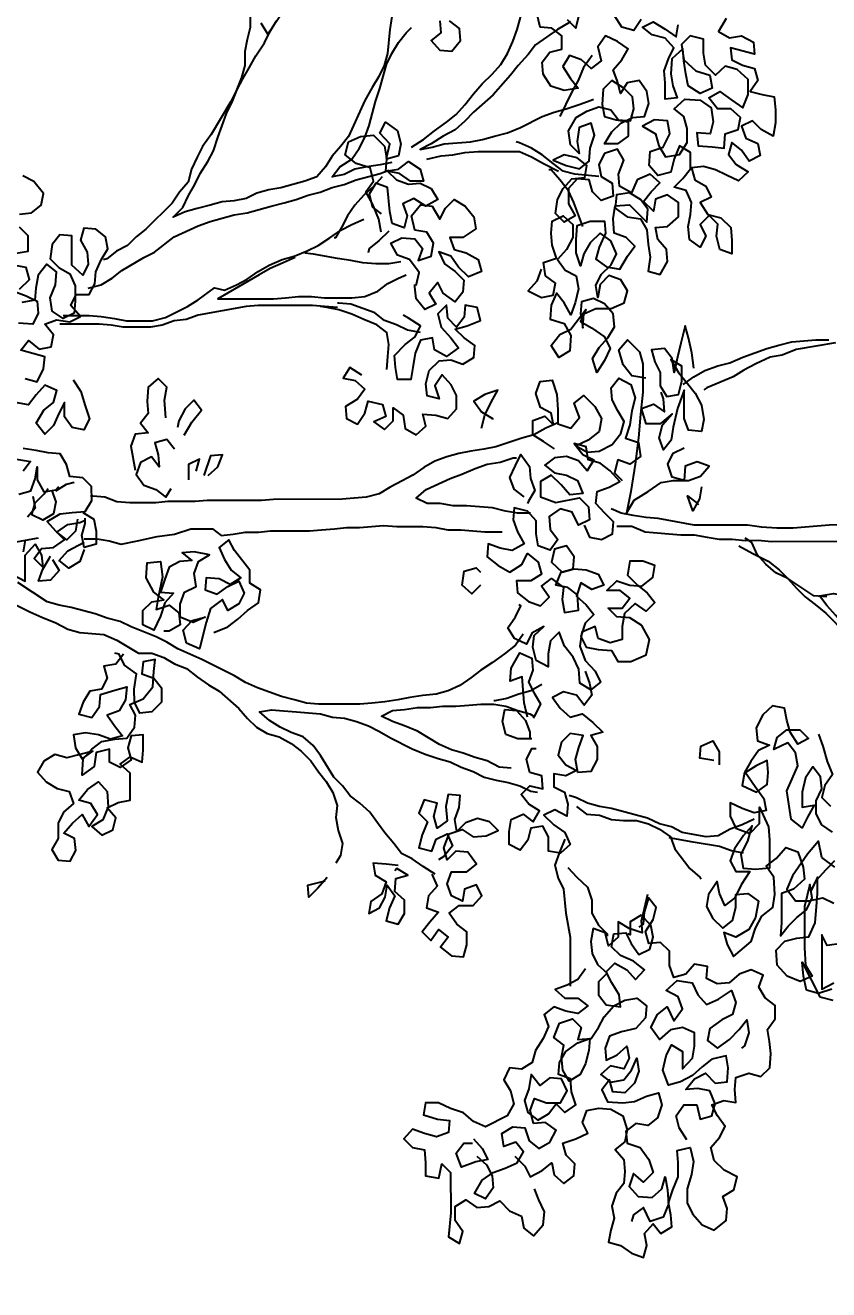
# Model space of a CAD drawing. Header units: inches. Extents: x -48022 to 80112, y -8164 to 5118.
# Drawn here: x 70116.03 to 70141.79, y -2011.79 to -1971.27 of the extents above; entities that cross this region are included whole.
import ezdxf

# ---------------------------------------------------------------- set-up
doc = ezdxf.new("R2010")
doc.units = ezdxf.units.IN
doc.header["$LTSCALE"] = 10
doc.header["$PDMODE"] = 32
doc.linetypes.add('Amconstr', pattern=[9999, 9999, 0])
doc.layers.add('07--DIM-3', color=3, linetype='Continuous', lineweight=35)
for name, color, linetype in [('1_tree', 3, 'Continuous'), ('CKS_PROPERTY LINE', 5, 'Continuous'), ('MS GATE', 1, 'Continuous')]:
    doc.layers.add(name, color=color, linetype=linetype)
doc.styles.add('TIME NEW', font='times.ttf')
doc.dimstyles.new('Copy of Dim 1-32', dxfattribs={"dimtxt": 120, "dimasz": 96, "dimexe": 96, "dimexo": 96, "dimgap": 24, "dimtad": 1, "dimdec": 0, "dimzin": 3, "dimdsep": 46, "dimlunit": 4, "dimtxsty": 'TIME NEW', "dimblk": 'ARCHTICK', "dimcen": 24, "dimdle": 96, "dimclrd": 1, "dimclre": 1, "dimclrt": 3, "dimadec": 0, "dimazin": 0, "dimtfac": 1, "dimtdec": 0, "dimtofl": 0, "dimtmove": 0, "dimatfit": 3, "dimfxl": 0, "dimtolj": 1, "dimtzin": 0, "dimarcsym": 0})

# ---------------------------------------------------------------- blocks, each defined once
blk = doc.blocks.new('A$C0B2F7787')
at = {"layer": '1_tree'}
for points in [[(57.605, 147.302), (57.19, 144.831), (56.846, 143.939), (56.708, 143.184), (56.296, 142.292), (55.883, 141.537), (55.471, 140.851), (54.783, 139.204), (54.645, 138.999)], [(54.987, 137.694), (55.468, 138.38), (55.881, 139.066), (56.156, 139.89), (56.363, 140.644), (56.707, 141.468), (57.257, 142.978), (57.464, 143.733), (57.671, 144.556), (57.809, 146.066), (57.81, 146.89)], [(46.059, 133.515), (46.06, 134.476), (45.718, 135.3), (45.514, 137.565), (45.515, 138.389), (45.378, 139.213), (45.242, 139.968), (45.242, 140.792), (45.174, 141.616), (45.175, 142.44), (45.107, 143.263), (45.114, 150.128), (44.977, 150.952), (44.772, 151.707), (44.704, 152.462), (44.567, 153.217), (44.293, 153.973), (44.225, 154.316)], [(45.392, 154.384), (45.391, 153.56), (45.597, 152.736), (45.802, 151.981), (45.938, 151.157), (46.006, 150.196), (46.142, 148.685), (46.14, 146.901), (45.932, 144.635), (45.931, 143.606), (45.999, 142.645), (46.136, 141.752), (46.133, 138.389), (46.542, 136.123), (46.61, 135.368), (46.747, 134.544), (46.883, 133.789), (47.157, 133.171)], [(44.831, 141.204), (44.351, 142.097), (43.872, 143.059), (43.323, 143.745), (42.774, 144.295), (42.157, 144.845), (41.608, 145.395), (41.128, 146.013), (40.58, 146.7), (40.031, 147.249), (39.414, 147.799), (38.865, 148.349), (38.385, 148.967), (40.443, 147.318), (41.06, 146.768), (41.678, 146.287), (41.816, 147.179), (41.679, 148.003), (41.612, 148.827), (41.613, 150.68), (41.545, 151.298)], [(32.96, 146.226), (32.205, 146.501), (31.244, 146.777), (30.421, 147.121), (29.734, 146.641), (28.979, 146.436), (28.43, 146.985)], [(26.783, 147.124), (27.262, 146.437), (27.949, 146.093), (28.772, 146.093), (29.528, 146.435), (30.283, 146.366), (30.9, 145.885), (30.213, 145.405), (29.321, 145.2), (28.36, 145.201), (28.498, 145.956), (27.742, 145.545), (27.055, 145.202), (27.604, 144.515), (29.388, 144.239), (30.144, 144.581), (30.968, 144.924), (31.792, 144.786), (32.409, 144.305), (31.996, 143.413), (32.752, 143.618), (33.233, 144.235), (33.233, 145.059), (32.685, 145.609), (32.341, 144.922), (33.096, 144.441), (33.85, 144.235), (34.605, 144.097), (34.742, 143.341), (34.192, 142.724), (33.368, 142.313), (32.544, 142.382), (32.271, 143.138), (31.927, 142.452), (31.24, 141.972), (30.553, 141.561), (29.729, 141.424), (29.318, 142.317), (29.799, 143.003), (30.554, 143.071), (31.309, 143.001), (30.966, 142.315), (30.553, 141.629), (29.661, 142.248), (28.907, 142.798), (28.152, 142.936), (28.014, 142.181), (28.288, 141.425), (28.63, 140.67), (27.806, 140.671), (27.052, 141.015), (26.709, 141.907), (27.328, 142.524), (28.357, 142.524), (27.122, 143.074), (26.298, 143.143), (24.514, 143.145), (24.444, 142.253), (24.512, 141.497), (25.404, 141.359), (26.229, 141.77), (27.19, 142.044), (26.572, 141.496), (25.747, 140.947), (24.992, 140.673), (24.306, 141.017), (24.307, 141.909), (23.482, 141.361), (22.658, 140.95), (22.177, 140.333), (22.932, 139.989), (23.687, 139.851), (22.863, 139.302), (22.107, 139.166), (21.353, 139.578), (20.735, 140.197), (21.217, 140.814), (22.04, 141.019), (22.864, 141.018), (22.934, 141.773), (22.454, 142.46), (21.424, 142.255), (20.668, 141.844), (20.187, 141.021), (20.461, 140.265), (19.706, 140.472), (18.951, 140.885), (19.913, 141.982), (20.737, 142.256), (21.493, 142.667), (22.043, 143.353), (22.866, 143.49), (23.965, 143.42), (24.651, 142.939), (25.132, 143.556), (25.819, 144.173), (25.545, 144.929), (24.584, 145.273), (23.829, 145.342), (23.211, 144.656), (22.936, 143.901), (21.082, 143.903), (20.258, 143.835), (20.877, 144.315), (21.426, 144.864), (21.907, 145.481), (22.663, 145.824), (23.486, 145.686), (22.113, 145.344), (19.505, 145.346), (18.406, 145.416), (17.72, 145.828), (17.376, 145.073), (17.719, 144.249), (18.405, 143.631), (19.366, 143.561), (19.915, 144.11), (20.122, 144.865), (20.191, 145.62), (21.084, 146.031), (22.114, 146.099), (22.938, 146.167), (23.967, 146.166), (23.074, 145.755), (23.761, 146.097), (24.448, 146.714), (24.998, 147.263)], [(24.586, 147.264), (25.203, 146.439), (26.233, 146.232), (25.408, 145.547), (24.034, 144.587), (23.21, 144.244), (22.456, 144.794), (22.457, 145.618), (22.663, 146.51), (22.321, 147.197)], [(19.781, 147.68), (19.643, 146.788), (20.329, 146.444), (16.897, 146.447), (17.31, 147.202)], [(16.898, 147.065), (16.622, 146.241), (16.828, 145.486), (17.72, 145.279), (18.612, 145.21), (16.416, 146.31), (16.211, 147.134)], [(41.61, 146.767), (41.678, 145.944), (42.774, 144.295), (43.117, 143.54), (43.665, 142.921), (44.283, 142.372), (45.038, 142.028), (45.312, 141.616)], [(6.377, 127.098), (5.759, 127.717), (5.073, 128.061), (5.486, 128.815), (5.967, 129.433), (5.212, 129.571), (4.663, 130.189), (5.144, 130.806), (5.9, 130.874), (6.448, 130.325), (7.203, 130.118), (7.478, 130.942), (7.822, 131.696), (8.508, 131.353), (9.264, 131.626), (9.402, 132.381), (9.334, 133.137), (8.923, 133.892), (8.031, 134.167), (7.275, 134.031), (6.794, 133.413), (6.177, 133.963), (5.422, 134.033), (4.667, 133.965), (4.049, 133.485), (3.225, 133.211), (2.47, 133.349), (1.714, 133.144), (0.959, 133.007), (0.754, 133.762), (0.274, 134.449), (0, 135.204), (0.755, 135.41), (1.51, 135.272), (2.129, 135.82), (1.511, 136.301), (1.924, 136.987), (2.679, 136.918), (3.434, 136.78), (4.258, 137.054), (5.082, 137.396), (5.974, 137.396), (6.729, 137.326), (6.936, 138.15), (6.044, 138.357), (5.22, 138.22), (4.327, 137.946), (3.435, 137.947), (2.749, 138.291), (2.063, 138.909), (1.72, 139.665), (2.339, 140.419), (3.094, 140.487), (3.849, 140.212), (4.261, 140.898), (5.085, 141.103), (5.496, 140.279), (6.114, 139.661), (6.937, 139.454), (7.555, 140.003), (8.242, 140.345), (8.928, 139.864), (9.614, 139.52), (9.89, 140.275), (9.753, 141.03), (10.577, 140.961), (11.332, 141.029), (11.607, 141.852), (11.402, 142.608), (11.952, 143.156), (12.844, 143.224), (13.599, 143.155), (14.354, 143.017), (15.041, 143.497), (15.865, 143.496), (16.345, 142.878), (17.031, 142.465), (17.786, 142.739), (18.129, 141.984), (17.853, 141.229), (17.304, 140.612), (17.234, 139.857), (17.577, 139.17), (18.332, 139.238), (18.469, 138.414), (17.85, 137.865), (17.644, 137.11), (18.398, 136.835), (19.291, 136.834), (19.839, 136.285), (19.77, 135.53), (20.525, 135.323), (21.281, 135.803), (22.036, 136.008), (22.653, 135.527), (21.761, 135.253), (21.005, 135.185), (20.799, 134.911)], [(62.255, 128.763), (61.5, 128.49), (60.882, 127.941), (60.471, 128.765), (60.609, 129.52), (61.364, 129.657), (61.844, 129.038), (62.667, 128.9), (62.943, 129.724), (63.766, 129.449), (64.521, 129.379), (65.276, 129.447), (65.62, 130.133), (65.072, 130.752), (64.248, 130.752), (63.492, 130.341), (62.874, 129.793), (62.188, 130.274), (61.846, 130.96), (61.022, 131.099), (60.129, 130.893), (59.374, 130.62), (60.129, 130.207), (60.746, 129.726), (59.991, 129.383), (59.098, 129.316), (58.824, 130.208), (58.07, 130.621), (57.109, 130.553), (56.696, 129.867), (57.451, 129.386), (58.138, 129.934), (58.482, 130.62), (59.718, 131.58), (58.963, 131.238), (58.551, 131.925), (58.003, 132.749), (57.248, 133.093), (56.493, 132.75), (55.737, 132.27), (56.629, 131.995), (57.316, 132.406), (57.935, 132.955), (58.621, 133.366), (59.445, 133.297), (60.062, 132.747), (60.405, 132.06), (60.198, 131.305), (59.443, 131.237), (58.551, 131.375), (59.443, 131.443), (59.787, 132.198), (59.788, 133.159), (60.132, 133.982), (60.887, 134.188), (61.574, 133.775), (61.847, 133.02), (61.298, 132.471), (60.474, 132.335), (61.229, 132.197), (61.916, 132.539), (62.534, 133.157), (63.221, 133.499), (64.044, 133.155), (64.524, 132.468), (63.906, 131.851), (63.219, 131.44), (62.464, 131.234), (63.287, 130.959), (64.111, 130.958), (65.003, 131.026), (65.279, 131.85), (65.279, 132.742), (64.524, 132.811), (63.632, 132.4), (62.876, 132.195), (62.396, 132.882), (62.26, 133.706), (63.084, 134.186), (63.702, 134.666), (64.251, 134.116), (64.525, 133.361), (65.417, 133.291), (66.241, 133.428), (66.311, 134.32), (65.213, 135.419), (66.037, 135.487), (66.654, 135.006), (67.066, 134.319), (66.928, 133.496), (66.104, 133.428), (65.555, 134.183), (65.419, 135.007), (64.733, 135.42), (63.84, 135.489), (63.017, 135.627), (62.124, 135.491), (61.919, 136.246), (62.743, 136.726), (63.498, 136.657), (64.116, 136.107), (64.871, 135.969), (64.94, 136.724), (65.558, 137.41), (66.451, 137.409), (66.931, 136.722), (66.655, 135.967), (65.9, 135.831), (66.517, 135.212), (67.136, 135.692), (67.685, 136.241), (68.234, 135.623), (67.89, 134.799), (67.066, 134.457), (67.477, 133.701), (68.232, 133.632), (69.125, 133.974), (69.811, 133.562), (69.535, 132.738), (68.849, 132.396), (68.094, 132.534), (67.682, 133.22), (66.859, 133.29), (66.584, 132.535), (67.132, 131.985), (67.887, 131.779), (67.955, 131.024), (67.337, 130.475), (66.376, 130.476), (65.621, 130.888), (65.208, 130.202), (65.757, 129.653), (66.65, 129.789), (67.336, 130.132), (67.955, 130.68), (68.024, 131.504), (68.779, 131.641), (69.259, 131.022), (69.464, 130.198), (69.121, 129.512), (68.778, 130.336), (68.573, 131.16), (69.054, 131.778), (69.878, 131.846), (70.702, 132.119), (71.457, 131.913), (71.182, 131.158), (70.289, 131.021), (69.534, 131.159), (70.083, 130.61), (70.975, 130.472), (71.799, 130.951), (72.212, 131.637), (72.487, 132.392), (72.282, 133.148), (71.664, 133.629), (71.596, 134.384), (72.352, 134.589), (73.107, 134.52), (73.655, 133.97), (74.135, 133.215), (73.585, 132.666), (72.624, 132.598), (71.869, 132.736), (71.664, 133.491), (71.528, 134.247), (70.635, 134.247), (70.154, 133.561), (70.153, 132.738), (70.909, 133.217), (71.458, 133.766), (71.802, 134.521), (71.872, 135.276), (72.696, 135.55), (73.451, 135.412), (74.137, 134.931), (73.999, 134.176), (73.312, 133.764), (74.067, 133.558), (74.822, 133.283), (75.44, 133.831), (76.127, 134.242), (76.607, 133.555), (76.949, 132.8), (76.262, 132.32), (75.37, 132.527), (74.889, 131.91), (75.438, 131.291), (75.712, 130.536), (75.025, 130.125), (74.27, 130.606), (73.653, 131.087), (73.515, 130.195), (73.788, 129.371), (74.543, 128.889), (75.298, 128.82), (75.916, 129.3), (76.123, 130.055), (76.947, 130.054), (77.427, 129.436), (77.495, 128.681), (78.387, 128.474)], [(77.977, 130.397), (77.428, 130.946), (78.252, 131.151)], [(78.055, 140.419), (77.23, 139.939), (76.819, 140.626), (76.957, 141.381), (76.546, 142.136), (75.791, 142.206), (76.201, 140.695), (75.446, 140.764), (75.104, 141.451), (74.898, 142.206), (74.144, 142.413), (73.457, 141.933), (73.251, 142.688), (73.115, 143.444), (72.291, 143.513), (71.467, 143.514), (70.644, 143.377), (71.055, 142.622), (71.603, 142.072), (71.26, 141.386), (70.505, 141.661), (70.162, 142.417), (69.407, 142.555), (69.063, 141.868), (69.749, 141.387), (70.229, 140.769), (69.474, 140.564), (68.857, 141.045), (68.377, 141.8), (67.827, 141.183), (68.17, 140.428), (68.512, 139.741), (68.717, 138.986), (68.648, 138.231), (67.893, 138.437), (67.482, 139.124), (66.796, 139.468), (66.452, 138.782), (65.697, 139.263), (65.492, 140.087), (64.875, 140.705), (64.051, 140.775), (63.227, 140.775), (63.501, 140.02), (64.325, 139.813), (65.08, 139.881), (65.629, 139.332), (65.079, 138.783), (64.324, 139.127), (63.637, 138.784), (64.117, 138.098), (64.941, 138.028), (65.696, 138.165), (66.451, 138.233), (67.206, 137.889), (67.411, 137.133), (67.961, 137.682), (68.579, 138.162), (69.609, 138.161), (70.02, 137.474), (69.196, 137.132), (68.372, 136.927), (68.166, 136.103), (68.783, 135.553), (69.675, 135.621), (69.951, 136.445), (70.775, 136.856), (71.598, 136.718), (71.666, 135.894), (71.254, 135.139), (70.774, 135.963), (70.019, 136.17), (69.333, 136.583), (69.471, 137.475), (70.227, 137.955), (71.119, 137.954), (71.874, 137.747), (72.354, 137.129), (72.972, 137.815), (72.905, 138.776), (72.425, 139.463), (71.532, 139.601), (70.777, 139.396), (70.845, 138.572), (70.021, 138.641), (69.954, 139.534), (69.886, 140.289), (70.778, 140.357), (71.053, 141.18), (71.809, 141.317), (72.357, 140.698), (72.356, 139.875), (73.042, 139.325), (73.455, 140.011), (72.906, 140.767), (72.427, 141.454), (73.251, 141.796), (74.212, 141.795), (74.829, 141.108), (75.034, 140.353), (74.484, 139.736), (75.102, 139.117), (75.857, 138.979), (76.749, 138.978), (76.954, 138.154), (76.404, 137.606), (75.444, 137.744), (74.758, 138.5), (74.484, 139.392), (73.66, 139.53), (73.316, 138.776), (73.796, 138.02), (74.551, 137.882), (75.375, 137.744), (76.13, 137.675), (75.511, 136.989), (74.55, 136.921), (73.795, 137.059), (73.041, 137.334), (72.971, 136.579), (74.001, 136.578), (74.756, 136.509), (75.511, 136.783), (76.198, 137.125), (76.815, 136.576), (77.021, 135.752), (77.501, 135.134), (77.844, 135.82), (77.365, 136.575), (76.885, 137.262), (77.64, 137.399)], [(77.981, 135.064), (77.294, 134.585), (77.499, 133.829), (78.254, 133.348)], [(7.416, 137.943), (8.171, 137.462), (8.926, 137.256), (9.613, 137.736), (9.613, 138.559), (8.721, 138.766), (8.928, 139.521), (9.683, 139.726), (10.507, 139.382), (10.643, 138.627), (10.574, 137.872), (11.261, 138.42), (11.605, 139.107), (10.987, 139.725), (11.057, 140.48), (11.949, 140.548), (12.704, 140.41), (12.497, 139.518), (12.016, 138.9), (11.467, 138.283), (11.054, 137.528), (10.847, 136.773), (11.808, 136.429), (12.701, 136.634), (13.387, 136.977), (12.976, 137.664), (11.878, 137.665), (12.565, 138.282), (13.32, 138.419), (14.144, 138.418), (14.486, 137.662), (14.348, 136.907), (13.73, 136.222), (14.485, 135.672), (15.309, 136.083), (15.79, 136.7), (14.898, 137.113), (15.653, 137.661), (16.408, 137.386), (16.819, 136.631), (17.438, 137.316), (17.301, 138.278), (16.547, 138.622), (15.929, 139.171), (16.273, 139.926), (16.823, 140.749), (16.068, 141.025), (15.313, 140.819), (14.969, 140.133), (14.419, 139.379), (13.664, 139.242), (13.184, 139.86), (13.734, 140.615), (14.352, 141.232), (14.971, 141.712), (14.147, 141.85), (13.323, 141.576), (13.186, 141.37)], [(27.602, 142.181), (27.258, 141.426), (26.983, 140.671), (26.57, 139.917), (26.501, 139.162), (26.774, 137.651), (27.117, 136.964), (27.322, 136.209), (27.664, 135.454), (28.28, 133.188), (28.417, 132.433), (28.622, 131.677), (28.964, 130.991), (29.101, 130.51)], [(25.473, 141.497), (25.61, 140.741), (25.884, 139.986), (26.157, 138.338), (26.43, 136.828)], [(31.306, 139.638), (31.443, 138.745), (32.198, 138.813), (32.542, 139.568), (31.856, 139.98), (31.032, 139.981)], [(28.415, 130.991), (27.935, 131.609), (27.867, 132.433), (27.594, 133.188), (27.526, 133.944), (27.526, 134.767), (27.321, 135.523), (26.979, 136.209), (26.499, 136.896), (25.744, 137.172), (24.509, 138.134), (23.96, 138.752), (23.823, 138.821)], [(56.289, 135.153), (54.504, 135.155), (53.131, 135.019), (51.621, 134.883), (49.973, 134.678), (48.257, 134.405), (46.884, 134.132), (47.708, 134.612), (48.258, 135.504), (48.808, 136.327), (48.946, 137.082), (48.947, 138.043), (49.222, 138.798), (49.84, 139.346), (50.114, 138.591), (49.839, 137.836), (48.946, 137.768), (49.152, 137.013), (49.975, 136.738), (50.662, 137.08), (51.006, 137.766)], [(48.536, 138.867), (47.78, 138.73), (47.025, 138.319), (47.986, 137.975), (47.506, 138.593), (47.437, 138.662)], [(56.017, 138.38), (56.978, 138.241), (57.939, 138.035), (58.694, 137.828), (57.596, 137.554), (56.703, 137.349), (55.742, 137.144), (56.634, 137.006), (57.251, 136.525), (57.182, 135.701), (56.427, 135.908), (55.741, 136.252), (54.917, 136.253), (54.231, 136.665), (54.369, 137.42), (55.193, 137.625), (56.154, 137.624), (56.565, 136.937), (55.742, 137.419), (55.056, 137.969), (54.439, 138.45), (53.684, 138.862), (52.792, 139), (52.037, 138.864), (52.104, 138.04), (52.859, 137.765), (54.644, 137.763), (53.477, 137.352), (52.309, 137.079), (51.486, 136.942), (50.867, 136.462), (51.622, 136.187), (52.446, 136.392), (53.133, 137.009), (52.515, 136.255), (52.514, 135.362), (53.475, 135.087), (53.75, 135.842), (53.27, 136.529), (54.094, 136.459), (54.505, 136.322)], [(6.374, 124.696), (5.826, 125.314), (5.14, 125.658), (4.385, 125.727), (3.698, 125.247), (4.04, 124.561), (4.865, 125.04), (5.346, 125.727), (5.621, 126.481), (5.965, 127.236), (6.652, 127.647), (7.269, 127.166), (6.994, 126.411), (7.817, 126.273), (8.23, 126.959), (8.162, 127.715), (7.338, 127.99), (6.858, 128.608), (7.271, 129.294), (8.026, 129.705), (8.506, 129.019), (8.437, 128.264), (9.261, 128.057), (10.016, 128.331), (9.742, 129.086), (9.743, 129.978), (10.498, 130.39), (11.253, 130.046), (11.321, 129.291), (10.84, 128.673), (11.526, 128.123), (10.633, 127.987), (9.878, 127.713), (9.123, 127.92), (8.643, 128.538), (9.056, 129.224), (9.674, 129.704), (9.125, 130.254), (9.606, 130.94), (10.43, 130.664), (11.254, 130.595), (11.528, 129.84), (12.283, 129.908), (12.969, 130.319), (13.519, 131.073), (13.795, 131.828), (13.039, 131.76), (12.216, 131.555), (11.529, 131.212), (11.116, 130.526), (11.802, 130.114), (12.626, 130.044), (13.381, 130.181), (13.861, 129.563), (14.754, 129.905), (15.029, 130.729), (14.481, 131.278), (13.725, 131.073), (13.795, 131.897), (14.482, 132.377), (15.168, 132.719), (15.855, 133.337), (16.199, 134.023), (16.337, 134.778), (15.857, 135.396), (15.102, 135.328), (14.415, 134.711), (14.208, 133.819), (13.933, 133.064), (13.178, 132.79), (12.423, 132.859), (12.767, 133.545), (13.316, 134.163), (12.561, 134.301), (11.875, 133.958), (12.08, 133.134), (11.53, 132.517), (11.05, 133.135), (11.188, 133.959), (11.806, 134.439), (12.562, 134.781), (11.738, 134.919), (10.983, 134.645), (10.364, 134.028), (10.432, 133.273), (11.187, 133.066), (10.569, 132.586), (9.814, 132.93), (9.746, 133.891), (9.816, 134.646), (10.16, 135.401), (10.366, 136.156), (9.611, 136.363), (8.787, 136.089), (8.306, 135.471), (8.443, 134.716), (7.962, 134.099), (7.207, 134.168), (6.933, 134.992), (6.178, 135.542), (5.355, 135.817), (4.737, 135.2), (5.285, 134.582), (4.461, 134.308), (3.844, 134.858), (3.776, 135.75), (4.326, 136.367), (5.081, 136.573), (4.257, 136.711), (3.365, 136.78), (2.541, 136.438), (2.266, 135.614), (3.158, 135.202), (2.677, 134.584), (2.265, 134.447)], [(22.859, 135.458), (21.967, 135.253), (21.211, 135.048), (20.456, 135.117), (20.73, 134.293), (21.141, 133.606), (20.18, 133.607), (19.631, 132.99), (20.454, 132.783), (20.728, 132.028), (19.904, 131.891), (19.149, 131.961), (18.463, 132.304), (17.914, 132.923), (17.365, 132.374), (16.541, 132.375), (15.924, 132.856), (15.787, 133.748), (16.542, 133.679), (17.297, 133.198), (17.983, 132.854), (18.533, 133.403), (18.121, 134.158), (17.504, 134.708), (18.122, 135.257), (18.671, 134.57), (19.013, 133.745), (19.562, 133.196), (20.386, 133.332), (20.455, 134.087), (19.769, 134.431), (19.083, 134.912), (19.427, 135.599), (20.182, 135.804), (20.937, 135.666), (21.554, 135.047), (21.142, 134.361), (20.318, 134.362), (20.387, 134.225)], [(46.126, 131.455), (45.371, 131.799), (45.235, 132.555), (45.579, 133.241), (46.334, 133.309), (46.883, 132.759), (47.5, 132.209), (48.255, 132.277), (48.53, 133.032), (48.874, 133.718), (49.56, 133.1), (50.04, 132.481), (50.245, 131.726), (51.069, 131.588), (51.274, 130.833), (50.588, 131.383), (50.246, 132.069), (49.559, 131.658), (50.176, 131.108), (50.45, 130.353), (50.381, 129.598), (49.899, 128.981), (49.42, 129.599), (49.283, 130.354), (48.94, 131.041), (48.117, 131.385), (48.047, 130.561), (48.665, 130.012), (49.282, 129.393), (48.87, 128.707), (47.908, 128.708), (47.566, 129.669), (47.842, 131.179), (47.293, 131.729), (46.47, 131.798), (46.126, 131.112), (46.949, 130.7), (47.155, 129.944), (46.673, 129.258), (45.85, 129.328), (45.232, 129.809), (44.545, 129.329), (44.819, 128.573), (45.574, 128.435), (46.398, 128.435), (47.015, 127.885), (47.221, 127.061), (46.465, 126.993), (45.711, 127.268), (44.956, 127.681), (44.543, 126.926), (44.68, 126.171), (44.954, 125.416), (44.13, 125.348), (43.581, 126.035), (43.17, 126.79), (43.651, 127.545), (44.338, 127.887), (43.79, 128.574), (43.035, 128.781), (42.622, 128.095), (42.621, 127.203), (41.866, 127.272), (41.318, 127.959), (41.044, 128.714), (41.594, 129.263), (42.28, 128.782), (42.761, 129.399), (42.212, 130.155), (41.457, 130.087), (40.633, 130.225), (40.772, 131.117), (41.733, 131.048), (42.213, 130.429), (42.349, 129.674), (43.173, 130.017), (43.38, 130.771), (44.135, 130.839), (44.821, 130.358), (44.614, 129.603), (43.79, 129.398), (43.173, 130.085), (43.38, 130.84), (43.312, 131.595), (43.038, 132.351), (42.352, 132.694), (42.077, 131.94), (42.488, 131.253), (41.664, 130.979), (41.115, 131.597), (40.498, 132.078), (39.948, 131.53), (39.124, 131.256), (38.438, 131.6), (38.301, 132.355), (38.234, 133.179), (37.548, 133.591), (37.548, 134.415), (37.961, 135.376), (38.922, 135.581), (39.814, 135.099), (40.294, 134.344), (40.362, 133.52), (40.911, 132.97), (40.911, 133.863), (41.53, 134.343), (42.01, 133.724), (42.009, 132.901), (42.627, 133.518), (42.353, 134.342), (42.285, 135.097), (42.835, 135.783), (43.59, 135.92), (43.864, 135.164), (43.864, 134.341), (42.971, 134.204), (42.354, 134.822), (41.874, 135.441), (41.257, 135.922), (40.707, 135.373), (41.187, 134.686), (40.568, 134), (39.744, 133.864), (38.921, 133.865), (38.714, 133.11), (38.988, 132.354), (39.743, 132.148), (39.399, 131.324), (38.506, 131.188), (37.614, 131.532), (36.928, 132.15), (36.242, 132.494), (35.761, 131.877), (36.172, 131.19), (37.065, 131.12), (37.82, 130.777), (38.505, 130.227), (39.398, 129.883), (38.848, 129.334), (38.024, 129.198), (37.2, 129.198), (37.611, 128.443), (38.435, 128.236), (39.19, 128.304), (39.74, 128.921), (39.327, 128.167), (38.641, 127.824), (38.983, 127.069), (39.669, 126.656), (40.356, 127.136), (41.043, 127.479), (41.111, 127.341)], [(50.93, 129.598), (51.41, 128.911), (51.821, 128.224), (52.713, 128.223), (52.988, 128.978), (52.44, 129.528), (53.195, 129.39), (53.537, 128.703), (54.43, 128.427), (55.185, 128.701), (55.254, 129.456), (54.362, 129.732), (53.401, 129.801), (52.509, 129.802), (52.235, 130.626), (52.922, 131.175), (53.814, 130.831), (54.295, 131.448), (53.609, 132.135), (52.854, 132.548), (52.031, 132.411), (51.481, 131.725), (51.137, 130.97), (50.726, 131.657), (50.795, 132.412), (51.208, 133.236), (51.895, 133.784), (52.65, 133.989), (53.336, 133.577), (54.022, 133.233), (54.777, 133.164), (55.395, 133.644), (54.984, 134.399), (54.161, 134.674), (53.337, 134.469), (52.444, 134.333), (51.62, 134.059), (51.346, 134.883), (50.454, 135.021), (49.973, 134.335), (50.247, 133.58), (49.423, 133.374), (48.943, 133.855)], [(55.397, 135.36), (55.533, 134.467), (56.219, 133.917), (57.18, 133.642), (57.798, 134.191), (57.044, 134.946), (56.289, 135.153)], [(24.571, 130.445), (23.953, 130.995), (23.336, 131.682), (22.513, 131.958), (21.689, 131.958), (20.934, 132.371), (20.386, 132.92), (20.248, 132.921)], [(36.928, 131.532), (36.173, 131.808), (35.418, 131.946), (34.8, 131.466), (35.417, 130.985), (35.622, 130.161), (35.278, 129.475), (34.592, 129.956), (34.044, 130.574), (34.25, 131.329), (33.702, 132.016), (33.085, 132.634), (32.878, 131.879), (32.192, 132.292), (31.368, 132.293), (30.613, 131.881), (30.543, 131.058), (31.367, 130.92), (32.122, 131.125), (32.878, 131.399), (33.014, 130.575), (32.465, 130.026), (31.641, 129.821), (31.023, 130.302), (30.681, 130.989), (30.337, 130.303), (30.473, 129.548), (29.65, 129.548), (29.307, 130.235), (28.552, 130.442), (27.797, 130.374), (28.208, 129.618), (27.864, 128.932), (27.247, 129.551), (26.767, 130.237), (26.012, 130.581), (25.463, 129.964), (25.599, 129.209), (26.492, 129.208), (27.178, 128.864), (27.04, 128.109), (26.284, 127.904), (25.666, 127.424), (26.009, 126.737), (26.833, 126.737), (27.588, 126.873), (27.932, 127.628), (27.452, 128.246), (28.139, 128.657), (28.55, 127.971), (29.167, 127.489), (29.717, 128.038), (29.512, 128.862), (30.335, 128.793), (30.541, 128.037), (31.364, 127.831), (32.051, 128.173), (32.051, 128.448)], [(68.094, 132.396), (68.23, 130.886), (68.435, 130.131), (68.915, 129.512), (69.463, 128.826), (69.874, 128.139), (70.217, 127.383), (70.285, 127.177)], [(18.188, 131.55), (17.501, 131.07), (17.157, 130.384), (16.882, 129.629), (16.333, 130.247), (16.334, 131.071), (15.854, 131.689), (15.373, 131.072), (15.509, 130.316), (15.783, 129.561), (15.302, 128.944), (14.547, 129.219), (13.792, 128.876), (13.036, 128.397), (12.281, 128.191), (11.869, 127.505), (11.937, 126.75), (11.181, 126.408), (10.495, 126.82), (9.672, 127.027), (8.916, 126.616), (8.228, 125.243), (8.571, 124.488), (9.119, 123.87), (9.393, 123.046), (9.736, 122.29), (9.735, 121.466), (8.98, 121.33), (8.706, 122.223), (8.638, 122.978), (7.883, 122.91), (7.608, 122.155), (7.813, 121.4), (8.087, 120.644), (7.469, 120.096), (6.92, 120.645), (6.783, 121.401), (5.96, 121.47), (5.136, 121.471), (4.999, 122.295), (5.892, 122.5), (5.343, 123.049), (2.803, 123.052), (1.293, 122.916), (0.882, 123.603), (1.637, 123.808), (2.323, 123.327), (3.215, 123.326), (3.628, 124.012), (3.148, 124.699), (3.217, 125.454), (3.561, 126.14), (2.944, 126.758), (2.601, 127.514), (1.847, 127.652), (1.367, 128.27), (2.054, 128.887), (2.877, 128.955), (3.632, 128.611), (4.318, 128.336)], [(77.84, 130.603), (77.358, 129.779), (76.396, 128.407), (75.778, 127.927), (75.091, 127.31), (74.473, 126.83), (73.236, 125.733), (72.136, 124.498), (71.587, 123.95), (71.037, 123.332), (70.624, 122.578), (70.143, 121.823), (69.799, 121.137), (69.937, 121.892), (70.144, 122.647), (70.283, 124.294), (70.421, 125.049), (70.627, 125.804), (70.834, 126.628), (71.178, 127.451), (71.866, 128.823), (72.141, 129.578), (72.348, 130.333), (72.623, 131.157), (72.898, 131.911), (72.967, 132.049)], [(75.713, 131.977), (74.957, 131.429), (74.133, 131.087), (73.378, 130.675), (71.867, 129.922)], [(64.935, 131.37), (66.445, 130.819), (67.199, 130.475), (67.885, 129.925), (68.503, 129.376), (68.503, 129.238)], [(26.355, 130.238), (25.463, 129.895), (24.707, 129.622), (23.884, 129.828), (23.198, 130.172), (21.687, 130.311), (20.178, 130.587), (17.088, 130.59)], [(69.182, 121.549), (69.389, 122.442), (69.458, 123.197), (69.596, 123.952), (69.665, 124.775), (69.668, 127.384), (69.325, 128.139), (68.914, 128.895), (68.434, 129.856)], [(52.577, 129.802), (52.233, 129.047), (51.821, 128.292), (51.614, 127.538), (51.064, 125.891), (50.926, 125.136), (50.788, 124.312), (50.65, 123.557), (50.443, 122.802), (50.168, 122.047), (49.755, 121.361), (49.274, 120.675), (48.93, 119.989), (48.518, 119.234), (48.105, 118.548), (47.898, 117.725), (47.76, 116.215), (47.756, 111.89), (47.686, 111.135), (47.683, 107.703), (47.614, 106.948), (47.612, 105.232), (47.543, 104.476), (47.542, 102.829), (47.609, 102.005), (47.883, 101.25), (47.951, 100.495), (47.951, 100.357)], [(24.151, 122.071), (24.631, 121.316), (25.111, 120.629), (25.453, 119.942), (26.071, 119.461), (26.757, 118.911), (27.374, 118.43), (28.06, 117.949), (28.609, 117.33), (29.089, 116.712), (29.706, 116.231), (30.255, 115.681), (31.627, 114.856), (32.244, 114.375), (32.793, 113.757), (33.067, 113.002), (33.409, 112.315), (33.821, 111.628), (34.369, 111.01), (34.507, 111.765), (34.439, 112.52), (34.371, 113.344), (34.235, 114.854), (34.03, 115.609), (33.962, 116.365), (33.757, 117.12), (33.483, 117.875), (33.14, 118.562), (32.729, 119.249), (32.044, 120.622), (31.702, 121.446), (31.428, 122.27), (31.222, 123.026), (30.88, 123.712), (30.606, 124.468), (30.263, 125.155), (30.058, 125.91), (29.922, 126.665), (29.716, 127.42), (29.374, 128.107), (29.305, 128.519)], [(30.814, 126.87), (30.882, 126.115), (31.293, 125.36), (31.499, 124.604), (31.772, 123.849), (31.978, 123.094), (32.32, 122.338), (33.143, 120.965), (33.485, 120.14), (33.759, 119.385), (34.102, 118.698), (34.445, 119.384), (34.515, 120.14), (34.653, 120.963), (34.654, 121.787), (34.723, 122.542), (34.724, 123.366), (34.793, 124.189), (34.862, 124.944), (34.863, 125.768), (34.727, 126.523), (34.453, 127.279), (34.247, 128.034), (34.11, 128.24)], [(34.041, 127.897), (34.934, 127.69), (36.581, 127.551), (36.306, 126.796), (37.129, 126.864), (38.091, 127.413), (37.748, 128.168), (36.993, 128.237), (36.238, 127.964), (35.552, 128.307), (34.866, 128.72), (34.179, 128.377), (33.973, 128.24)], [(36.102, 128.787), (35.689, 128.101), (35.482, 127.346), (35.207, 126.592), (35.069, 125.837), (35.069, 125.768)], [(47.908, 127.678), (48.388, 127.06), (49.142, 126.785), (49.898, 127.127), (50.585, 127.47), (49.83, 128.02), (49.075, 128.089), (48.32, 128.364), (47.633, 127.953), (47.496, 127.885)], [(32.669, 128.173), (32.668, 127.28), (32.942, 126.525), (33.765, 126.318), (34.521, 126.455), (34.453, 127.21), (33.835, 127.76), (33.08, 128.035), (32.737, 128.035)], [(39.258, 127.618), (38.571, 127.138), (38.022, 126.452), (37.472, 125.697), (36.99, 124.942), (36.509, 124.325), (36.028, 123.639), (35.684, 122.884), (35.478, 122.129), (35.408, 121.306), (35.27, 120.482), (35.132, 119.727), (34.994, 118.903), (34.925, 118.08), (34.855, 117.325), (34.853, 114.716), (34.921, 113.961), (35.126, 113.206), (35.331, 112.382), (35.879, 110.871), (36.222, 110.116), (36.633, 109.429), (37.661, 107.369), (38.346, 105.858), (38.757, 105.171), (39.1, 104.484), (39.442, 103.66), (39.716, 102.905), (40.059, 102.218), (40.264, 101.394), (40.538, 100.639), (40.948, 99.128), (41.085, 98.373), (41.29, 97.618), (42.524, 95.763)], [(45.064, 95.555), (45.34, 97.065)], [(46.878, 128.091), (46.877, 127.267), (47.014, 126.512), (47.219, 125.688), (47.355, 124.041), (47.354, 123.217), (47.491, 122.393), (47.49, 121.569), (47.833, 120.882), (48.382, 121.5), (49.07, 123.009), (49.346, 123.764), (49.69, 124.588), (49.965, 125.342), (50.103, 126.166), (50.378, 126.99), (50.378, 127.195)], [(69.936, 120.588), (70.417, 121.342), (70.967, 122.028), (71.517, 122.783), (71.998, 123.4), (72.616, 123.949), (73.303, 124.497), (73.922, 125.046), (74.54, 125.663), (75.158, 126.212), (75.845, 126.623), (76.601, 126.966), (77.356, 127.239), (78.111, 127.445), (78.866, 127.513), (79.622, 127.718), (80.446, 127.854), (81.201, 127.991), (82.917, 127.989), (83.672, 127.714), (83.946, 127.508)], [(24.151, 121.865), (23.396, 122.209), (22.778, 121.66), (22.023, 121.524), (21.749, 122.279), (21.13, 121.731), (20.512, 121.251), (19.964, 121.8), (20.65, 122.28), (20.17, 122.898), (19.552, 122.419), (19.004, 123.105), (18.936, 123.861), (19.691, 124.066), (20.515, 124.065), (20.995, 123.447), (21.681, 122.966), (22.162, 123.583), (22.163, 124.475), (22.781, 125.024), (23.467, 124.68), (23.192, 123.925), (22.437, 123.789), (22.779, 123.102), (23.534, 122.827), (24.289, 123.101), (24.29, 124.062), (24.771, 124.679), (25.526, 124.129), (25.594, 123.374), (25.044, 122.825), (25.799, 122.619), (26.692, 122.961), (26.967, 123.785), (26.487, 124.472), (26.557, 125.295), (26.901, 126.05), (27.449, 125.5), (27.654, 124.745), (27.379, 123.99), (26.83, 123.442), (27.585, 123.304), (28.34, 123.577), (29.095, 123.645), (29.163, 122.89), (28.408, 122.754), (27.515, 122.823), (27.034, 122.206), (27.789, 121.999), (28.613, 122.204), (28.818, 121.38), (27.994, 121.038), (27.446, 121.588), (26.622, 121.245), (25.798, 121.04), (25.592, 121.864), (26.348, 122.138), (26.692, 122.824), (25.937, 123.168), (25.25, 122.619), (25.044, 122.276)], [(45.274, 99.948), (45.274, 100.772), (45.138, 101.527), (44.933, 102.282), (45.139, 103.312), (45.415, 104.547), (45.553, 105.645), (45.898, 106.675), (45.899, 108.048), (45.487, 108.597), (45.557, 109.352), (45.695, 110.107), (45.696, 110.931), (45.765, 111.686), (45.767, 114.157), (45.837, 114.912), (45.906, 115.736), (45.975, 116.491), (45.976, 117.315), (46.115, 118.825), (46.047, 119.648), (46.048, 121.296), (45.98, 122.12), (45.844, 122.875), (45.845, 123.699), (45.709, 125.209), (45.71, 126.307)], [(52.23, 124.997), (53.054, 125.202), (53.878, 125.613), (54.633, 126.025), (54.358, 125.201), (53.945, 124.515), (53.259, 124.996), (52.848, 125.683), (52.78, 125.683)], [(77.901, 122.365), (77.146, 122.434), (76.665, 121.817), (76.047, 122.367), (75.979, 123.122), (76.666, 123.671), (77.421, 123.601), (77.901, 122.983)], [(7.473, 124.489), (6.855, 125.039), (6.169, 125.383), (6.031, 124.628), (5.687, 123.735), (6.579, 123.391), (7.197, 123.871), (7.198, 124.421)], [(42.345, 124.938), (41.795, 124.389), (42.344, 123.771), (43.236, 123.907), (43.443, 124.662), (43.169, 124.937)], [(55.586, 117.443), (56.066, 116.688), (55.379, 116.276), (55.243, 117.032), (54.694, 117.65), (54.076, 117.17), (53.595, 116.415), (52.84, 116.485), (52.497, 117.171), (53.184, 117.651), (53.939, 117.856), (53.734, 118.749), (52.979, 118.956), (52.635, 118.201), (52.156, 118.888), (52.705, 119.436), (53.529, 119.436), (53.049, 120.054), (52.225, 120.192), (51.814, 120.879), (52.364, 121.496), (53.119, 121.289), (53.051, 122.113), (52.846, 122.869), (53.464, 123.417), (54.288, 123.416), (54.974, 123.073), (55.591, 122.523), (54.904, 122.043), (54.081, 122.318), (54.286, 121.563), (55.041, 121.494), (55.865, 121.699), (56.483, 122.316), (56.553, 123.071), (56.279, 123.826), (56.691, 124.513), (57.446, 124.58), (57.926, 123.894), (58.475, 123.344), (58.682, 124.099), (59.026, 124.922), (59.849, 124.716), (59.986, 123.96), (59.231, 123.892), (58.612, 123.412), (59.161, 122.863), (59.985, 122.793), (59.435, 122.245), (58.611, 122.451), (57.926, 123.07), (57.308, 123.551), (56.758, 122.796), (57.17, 122.041), (57.924, 121.903), (57.787, 121.148), (56.962, 120.805), (56.07, 120.669), (55.315, 120.532), (55.314, 119.709), (56.069, 119.571), (56.824, 119.501), (57.511, 120.187), (57.992, 120.804), (58.679, 121.147), (59.159, 120.392), (59.364, 120.048)], [(61.219, 120.87), (62.042, 121.075), (62.866, 120.457), (63.14, 119.701), (63.894, 119.289), (64.238, 119.975), (64.17, 120.799), (63.553, 121.28), (62.797, 121.006), (63.073, 121.83), (63.897, 121.966), (64.583, 121.554), (64.719, 120.798), (65.612, 120.592), (66.299, 121.14), (66.231, 121.895), (65.407, 122.377), (66.094, 122.719), (66.644, 123.268), (66.232, 123.955), (65.546, 124.504), (64.792, 124.642), (64.242, 123.819), (64.241, 122.995), (63.486, 123.271), (63.281, 124.026), (62.87, 124.781), (62.115, 124.988), (61.771, 124.165), (62.388, 123.546), (63.074, 123.065), (63.348, 122.31), (62.593, 122.654), (62.113, 123.341), (61.565, 123.89), (60.809, 123.822), (60.191, 123.342), (60.74, 122.587), (61.426, 122.243), (60.739, 121.694), (60.053, 122.107), (59.709, 121.421), (60.395, 120.871), (61.15, 120.802), (61.287, 120.801)], [(64.58, 118.67), (65.404, 118.532), (66.364, 118.12), (67.119, 117.707), (67.806, 118.187), (68.63, 117.98), (68.903, 117.088), (69.452, 116.401), (70.276, 116.606), (70.62, 117.361), (70.689, 118.184), (70.003, 118.871), (69.248, 119.009), (70.141, 119.215), (70.827, 118.596), (71.514, 118.939), (70.965, 119.694), (70.142, 119.901), (69.386, 119.764), (69.18, 119.009), (68.425, 118.942), (68.563, 119.765), (69.044, 120.383), (68.564, 121.138), (67.809, 121.345), (67.808, 120.521), (68.288, 119.834), (68.425, 119.079), (67.876, 119.628), (67.602, 120.384), (67.671, 121.139), (67.329, 121.826), (66.643, 122.238), (66.23, 121.483), (66.71, 120.728), (66.366, 120.042), (65.611, 120.317), (64.856, 120.112), (65.13, 119.356), (65.885, 119.218), (67.395, 119.08), (67.669, 118.324), (66.982, 117.913), (66.158, 118.12), (65.747, 118.669)], [(58.267, 121.147), (58.404, 120.324), (58.746, 119.637), (59.02, 118.881), (59.5, 118.263), (60.048, 116.753), (60.116, 115.997), (60.116, 115.929)], [(24.698, 119.737), (24.766, 118.981), (24.834, 118.158), (24.079, 118.296), (23.668, 118.982), (22.912, 118.709), (22.431, 118.023), (21.676, 117.886), (22.02, 118.572), (22.707, 118.915), (23.462, 119.051), (22.776, 119.532), (22.02, 119.19), (21.197, 118.985), (20.991, 119.74), (21.678, 120.151), (22.502, 120.151), (23.05, 119.532), (23.874, 119.6), (24.081, 120.355), (24.492, 119.668), (24.355, 119.531)], [(68.974, 119.353), (68.836, 118.598), (68.698, 117.774), (68.56, 117.019), (68.216, 116.333), (68.078, 115.578), (68.696, 116.058), (69.178, 116.813), (69.865, 117.293), (70.551, 117.635), (71.307, 117.909), (72.817, 118.32), (73.641, 118.594), (75.152, 119.004), (75.839, 119.347), (76.525, 119.758), (77.144, 120.238), (77.487, 120.581)], [(62.996, 113.249), (62.652, 112.494), (62.308, 111.671), (61.896, 110.985), (60.383, 108.378), (60.385, 110.231), (60.387, 111.878), (60.456, 112.633), (60.525, 113.457), (60.526, 114.281), (60.458, 115.105), (60.46, 116.821), (60.529, 117.644), (60.873, 118.468), (61.354, 119.085), (61.698, 119.771), (61.904, 120.252)], [(62.728, 119.908), (62.59, 119.153), (62.589, 118.329), (62.657, 117.505), (62.794, 116.75), (62.93, 115.926), (63.203, 114.416), (63.271, 113.866)], [(78.173, 119.344), (77.349, 119.208), (75.838, 119.072), (75.083, 118.867), (74.396, 118.524), (73.709, 118.113), (72.885, 117.633), (70.619, 116.606), (70.001, 116.126), (69.382, 115.577), (68.696, 115.166), (68.077, 114.617), (67.802, 113.862), (67.389, 112.353), (67.251, 111.598), (67.044, 110.843), (66.7, 110.157), (66.562, 109.402), (66.493, 108.646), (66.286, 107.892), (66.08, 107.068), (65.873, 106.313), (65.529, 105.558), (66.148, 106.176), (66.903, 106.518), (67.59, 106.929), (68.277, 107.272), (69.032, 107.752), (69.719, 108.094), (70.543, 108.368), (72.054, 108.916), (72.74, 109.259), (73.564, 109.601), (74.251, 109.944), (74.938, 110.355), (75.693, 110.766), (76.518, 111.314), (77.204, 111.657), (77.891, 112.068)], [(55.931, 119.022), (56.755, 119.089), (57.51, 119.157), (58.265, 119.019), (58.745, 118.401), (59.087, 117.577), (59.43, 116.822), (59.704, 115.998), (59.84, 115.243), (59.909, 114.831)], [(61.062, 100.208), (61.269, 101.032), (61.682, 101.718), (62.163, 102.335), (62.988, 103.707), (63.331, 104.393), (64.294, 105.628), (64.981, 107.138), (65.257, 107.893), (65.67, 109.402), (65.808, 110.226), (66.221, 111.736), (66.428, 112.559), (66.635, 113.314), (66.91, 114.069), (67.116, 114.824), (67.392, 115.579), (67.598, 116.334), (67.874, 117.089), (68.287, 118.598), (68.493, 119.147)], [(64.649, 119.151), (64.031, 118.534), (63.55, 117.916), (63.275, 117.848)], [(68.081, 118.736), (67.463, 118.187), (66.913, 117.57), (66.295, 117.021), (65.608, 116.542), (64.921, 116.199), (64.234, 115.788), (64.234, 115.719)], [(59.345, 98.631), (59.346, 100.278), (59.278, 101.033), (59.142, 101.857), (59.005, 102.613), (59.007, 104.26), (59.213, 105.084), (59.901, 106.456), (60.314, 107.142), (61.07, 108.171), (60.933, 108.789), (61.277, 109.544), (61.621, 110.23), (62.102, 110.916), (62.514, 111.602), (62.858, 112.425), (63.065, 113.18), (63.409, 114.004), (63.753, 114.69), (64.234, 115.444), (64.715, 116.13), (65.059, 116.817), (65.403, 117.571)], [(41.356, 95.146), (40.671, 96.52), (40.329, 97.275), (39.986, 98.168), (39.575, 98.923), (39.37, 99.679), (39.234, 101.189), (38.892, 102.013), (38.069, 103.387), (38.07, 104.211), (37.796, 104.966), (37.385, 105.653), (37.111, 106.408), (36.562, 107.095), (36.082, 107.782), (35.671, 108.469), (34.574, 109.705), (33.957, 110.255), (33.408, 110.805), (32.997, 111.492), (32.791, 112.247), (32.38, 113.002), (31.9, 113.621), (31.283, 114.239), (30.597, 114.72), (29.98, 115.201), (29.294, 115.614), (28.47, 115.889), (27.715, 115.821), (26.891, 115.959), (26.068, 116.234), (25.313, 116.098), (24.832, 115.824)], [(59.841, 115.929), (59.909, 115.105), (59.977, 114.35), (59.974, 110.918), (59.904, 110.163), (59.353, 107.143), (59.077, 106.388), (59.008, 105.633), (58.733, 104.878), (58.595, 104.123), (58.593, 102.407), (58.73, 101.652), (58.798, 100.897), (58.795, 98.425)], [(23.939, 115.275), (23.252, 114.658), (22.702, 114.11), (23.457, 114.04), (23.733, 115.138)], [(78.441, 112.48), (77.067, 111.52), (77.753, 111.107)], [(78.302, 110.42), (77.478, 110.421), (76.723, 110.216), (75.967, 110.079), (75.075, 110.08), (74.32, 109.875), (73.496, 109.532), (72.809, 109.19), (70.748, 107.956), (69.993, 107.408), (69.306, 107.065), (68.551, 106.723), (67.727, 106.517), (67.108, 105.969), (66.421, 105.489), (64.772, 103.843), (64.291, 103.226), (63.742, 102.677), (63.398, 101.991), (62.917, 101.373), (62.848, 101.167)], [(39.378, 108.122), (39.722, 109.014), (40.203, 109.632), (40.752, 110.249), (41.234, 110.935), (42.057, 111.071), (42.469, 110.385), (43.292, 110.384), (44.527, 109.422), (45.213, 109.078), (44.732, 108.46), (43.977, 108.804), (43.291, 109.217), (42.811, 109.835), (42.399, 109.149), (42.742, 108.462), (42.809, 107.638), (42.054, 107.571), (41.78, 108.326), (42.262, 109.012), (42.605, 109.698), (41.851, 110.042), (41.164, 109.699), (40.751, 109.013), (41.437, 108.669), (40.888, 107.915), (39.995, 107.641), (38.347, 107.231), (38.69, 106.407), (39.513, 106.2), (40.131, 106.749), (40.338, 107.572), (39.994, 106.817), (40.337, 105.993), (41.16, 105.993), (41.916, 106.266), (42.26, 107.021), (43.083, 106.883), (43.839, 107.157), (44.251, 107.843), (44.456, 106.882), (44.387, 106.127), (43.907, 106.745), (43.838, 105.99), (43.494, 105.304), (42.738, 105.03), (41.914, 104.756), (41.847, 105.58), (41.228, 105.031), (40.404, 104.758), (39.511, 104.347), (39.854, 103.66), (40.746, 103.659), (41.296, 104.208), (41.434, 104.963), (41.914, 104.344), (42.806, 103.863), (43.767, 103.931), (43.836, 104.754), (42.876, 104.893), (41.571, 104.619), (40.816, 104.483), (41.091, 105.306), (40.611, 105.924), (39.856, 105.994), (39.444, 105.308), (39.443, 104.964)], [(49.262, 107.77), (49.812, 108.387), (50.567, 108.661), (50.498, 107.906), (49.262, 107.495)], [(49.536, 107.015), (50.291, 107.22), (49.948, 106.534), (48.987, 106.535)], [(51.801, 106.257), (52.625, 106.737), (53.381, 107.354), (53.998, 106.873), (53.448, 106.324), (52.693, 105.913), (52.281, 105.845)], [(50.908, 105.64), (51.525, 105.159), (51.319, 104.404), (50.564, 104.611), (49.809, 104.68), (50.426, 104.199), (50.082, 103.513), (49.327, 103.239), (48.641, 103.72), (48.367, 104.476), (47.887, 105.094), (48.436, 105.437)], [(52.898, 105.089), (53.996, 105.02), (54.82, 105.156), (55.369, 104.607), (54.819, 103.989), (53.927, 103.921), (53.172, 103.991), (52.553, 103.511), (51.936, 103.992), (51.867, 103.168), (51.111, 102.894), (49.601, 103.17)], [(38, 102.426), (37.381, 101.946), (37.243, 101.191), (36.488, 101.398), (35.802, 101.055), (35.664, 100.3), (34.977, 99.889), (34.221, 99.615), (34.016, 100.439), (34.703, 100.919), (35.458, 100.987), (35.734, 101.879), (35.94, 102.634), (35.117, 102.566), (34.43, 102.155), (34.154, 101.4), (33.468, 101.881), (32.851, 102.362), (32.644, 101.607), (32.918, 100.852), (33.055, 100.028), (32.917, 99.273), (32.093, 99.411), (31.407, 99.823), (31.888, 100.509), (31.475, 98.862), (31.68, 98.107), (31.268, 97.421), (30.581, 97.01), (29.964, 97.559), (29.552, 98.246), (29.347, 99.002), (28.592, 99.277), (28.042, 98.659), (27.356, 98.317), (26.395, 98.318), (25.708, 97.907), (25.022, 98.319), (24.954, 99.074), (25.641, 99.417), (26.396, 99.347), (26.738, 98.661), (27.357, 99.209), (27.906, 99.827), (27.152, 100.239), (27.907, 100.788), (28.593, 100.375), (28.798, 99.62), (29.485, 100.168), (29.967, 100.854), (29.349, 101.404), (28.388, 101.474), (27.564, 101.131), (27.152, 100.445), (26.603, 101.063), (26.947, 101.75), (27.702, 101.955), (28.32, 101.405), (28.663, 102.091), (28.801, 102.846), (30.518, 102.845), (31.066, 102.226), (31.547, 102.844), (31.205, 103.599), (31.96, 103.667), (32.921, 103.666), (32.852, 102.911), (32.096, 102.706), (31.341, 102.912), (30.86, 102.226), (31.203, 101.54), (32.027, 101.539), (31.82, 100.715), (30.927, 100.579), (30.377, 99.824), (31.407, 99.892), (32.026, 100.441), (32.507, 101.058), (32.645, 101.882), (32.714, 102.637), (33.401, 103.117), (34.156, 103.184), (34.842, 102.841), (35.186, 103.664), (35.942, 104.281), (36.903, 104.349), (37.658, 104.417), (37.52, 103.662), (36.765, 103.594), (36.491, 104.349), (35.874, 104.83), (34.981, 104.831), (34.363, 104.214), (34.294, 103.459), (34.98, 103.115), (35.803, 103.114), (36.765, 103.251), (37.313, 102.495), (37.999, 102.151), (38.068, 101.877)], [(55.295, 99.252), (54.541, 99.734), (53.648, 100.009), (52.825, 100.284), (52.138, 99.942), (52.275, 99.186), (52.961, 98.705), (53.853, 98.704), (53.166, 98.362), (52.411, 98.019), (51.861, 97.471), (52.547, 96.921), (53.371, 97.401), (53.853, 98.018), (54.608, 98.223), (54.95, 97.468), (54.332, 96.919), (53.714, 96.439), (53.85, 95.615)], [(55.361, 96.232), (55.156, 96.987), (55.98, 97.398), (56.735, 97.466), (57.146, 95.956), (57.764, 96.436), (57.215, 97.123), (57.353, 97.878), (58.109, 98.014), (58.795, 97.464), (59.07, 98.219), (58.933, 99.043), (59.277, 99.729), (59.963, 99.111), (60.65, 99.453), (60.651, 100.277), (61.337, 100.62), (62.092, 100.688), (62.848, 101.03), (63.535, 101.441), (64.29, 101.303), (64.77, 100.685), (64.838, 99.93), (64.082, 99.725), (63.328, 100.137), (62.573, 100.207), (61.886, 99.864), (62.503, 99.177), (64.356, 99.175), (64.424, 98.42), (63.806, 97.94), (62.914, 97.804), (62.365, 98.353), (61.954, 99.04), (61.199, 99.384), (60.238, 99.385), (59.483, 99.317), (59.139, 98.631), (59.619, 97.944), (60.442, 97.806), (61.266, 98.149), (62.09, 98.216), (62.57, 97.598), (61.883, 97.05), (61.059, 96.913), (60.304, 96.845), (60.166, 96.022)], [(60.99, 95.883), (61.608, 96.501), (62.363, 96.294), (62.5, 95.47)], [(60.921, 95.403), (60.578, 96.296), (60.236, 96.983), (59.481, 97.052), (58.794, 96.709), (58.862, 95.817)], [(63.255, 95.675), (63.393, 96.43), (64.354, 96.43), (64.902, 95.88)], [(65.726, 95.879), (65.796, 96.634), (66.277, 97.252), (67.032, 97.388), (67.786, 96.77), (68.129, 96.083)], [(45.202, 96.241), (44.446, 96.105)], [(43.004, 95.488), (42.593, 96.244), (44.241, 96.242), (44.928, 96.859), (44.242, 97.272), (43.486, 97.341), (44.035, 96.791), (44.653, 97.271), (44.723, 98.026), (45.204, 98.712), (45.753, 98.163), (46.37, 97.613), (46.851, 98.436), (46.92, 99.191), (46.99, 100.015), (47.677, 100.426), (48.569, 100.425), (49.118, 99.876), (49.186, 99.052), (49.941, 98.845), (50.627, 98.433), (50.695, 97.678), (50.831, 96.922), (50.968, 96.099)], [(50.281, 95.687), (50.144, 96.58), (49.526, 96.1)], [(48.084, 95.827), (48.291, 96.582), (49.046, 96.855), (49.802, 96.992), (48.978, 96.993), (48.223, 97.405), (48.361, 98.16), (48.567, 98.366)], [(46.921, 99.878), (46.51, 100.565), (45.755, 100.703), (44.931, 100.703), (44.724, 99.948), (45.479, 99.81), (46.235, 100.016), (46.578, 100.015)], [(44.587, 99.949), (43.832, 99.675), (43.419, 98.989), (43.899, 98.37), (44.518, 98.919), (44.861, 99.605), (45.068, 99.948)], [(46.509, 99.535), (45.754, 99.398), (45.204, 98.85), (45.684, 98.231), (46.165, 98.917), (46.303, 99.672), (46.441, 100.016)], [(48.292, 98.16), (48.705, 98.846), (48.843, 99.327)], [(43.968, 97.958), (43.281, 98.371), (42.663, 97.822), (42.594, 97.067), (43.349, 97.341), (44.036, 97.752), (44.173, 97.821)], [(48.361, 97.886), (47.606, 98.161), (46.851, 98.024), (46.438, 97.338), (46.781, 96.652), (47.536, 96.857), (48.086, 97.406), (48.429, 97.68)], [(47.948, 96.719), (47.193, 96.857), (46.643, 96.377)]]:
    blk.add_lwpolyline(points, dxfattribs=at)
blk = doc.blocks.new('A$C065A3FC7')
at = {"layer": '1_tree', "xscale": -0.1192333333347502, "yscale": 0.1192333333349051, "zscale": 0.1192333333347811}
blk.add_blockref('A$C0B2F7787', (214.1172, 388.0539), dxfattribs=at)
blk = doc.blocks.new('admin enlclave road')
at = {"layer": 'CKS_PROPERTY LINE', "color": 0, "lineweight": -3, "xscale": 0.1000000000001301, "yscale": 0.1000000000001301, "zscale": 0.1000000000001301, "rotation": 277.8258493161042}
blk.add_blockref('A$C065A3FC7', (44802.21375, -5330.20586), dxfattribs=at)
blk = doc.blocks.new('_ArchTick')
at = {"color": 0, "const_width": 0.15}
blk.add_lwpolyline([(-0.5, -0.5), (0.5, 0.5)], dxfattribs=at)
blk = doc.blocks.new('*D114')
at = {"layer": '07--DIM-3', "color": 1, "linetype": 'Amconstr', "lineweight": -2, "transparency": 16777216}
for p, q in [((59453.78, -1974.303), (59453.78, -2157.384)), ((70241.318, -1974.305), (70241.318, -2157.384)), ((59357.78, -2061.384), (70337.318, -2061.384))]:
    blk.add_line(p, q, dxfattribs=at)
at = {"layer": 'Defpoints', "color": 0, "linetype": 'Amconstr', "transparency": 16777216}
for p in [(59453.78, -1878.303), (70241.318, -1878.305), (70241.318, -2061.384)]:
    blk.add_point(p, dxfattribs=at)
at = {"layer": '07--DIM-3', "color": 1, "linetype": 'Amconstr', "lineweight": -2, "transparency": 16777216, "xscale": 96, "yscale": 96, "zscale": 96, "rotation": 180}
blk.add_blockref('_ArchTick', (59453.78, -2061.384), dxfattribs=at)
at = {"layer": '07--DIM-3', "color": 1, "linetype": 'Amconstr', "lineweight": -2, "transparency": 16777216, "xscale": 96, "yscale": 96, "zscale": 96}
blk.add_blockref('_ArchTick', (70241.318, -2061.384), dxfattribs=at)
at = {"layer": '07--DIM-3', "color": 3, "linetype": 'Amconstr', "lineweight": 25, "transparency": 16777216, "insert": (64847.549, -1976.173), "char_height": 120, "attachment_point": 5, "style": 'TIME NEW'}
blk.add_mtext('\\A1;899\'-0"', dxfattribs=at)

msp = doc.modelspace()

# ---------------------------------------------------------------- block references
at = {"layer": 'MS GATE', "linetype": 'Amconstr', "lineweight": 25, "xscale": 42.66674600251998, "yscale": 42.66674600251998, "zscale": 42.66674600251998, "rotation": 352.174150691152}
msp.add_blockref('admin enlclave road', (-1794383.542, 484490.753), dxfattribs=at)

# ---------------------------------------------------------------- dimensions: what is measured, and where the dimension line sits
at = {"layer": '07--DIM-3', "linetype": 'Amconstr', "lineweight": 25}
dim = msp.add_aligned_dim(p1=(59453.78, -1878.303), p2=(70241.318, -1878.305), distance=-183.079, dimstyle='Copy of Dim 1-32', dxfattribs=at)
dim.commit()
dim.dimension.update_dxf_attribs({"geometry": '*D114', "text_midpoint": (64847.549, -1976.173)})

doc.saveas('drawing.dxf')
